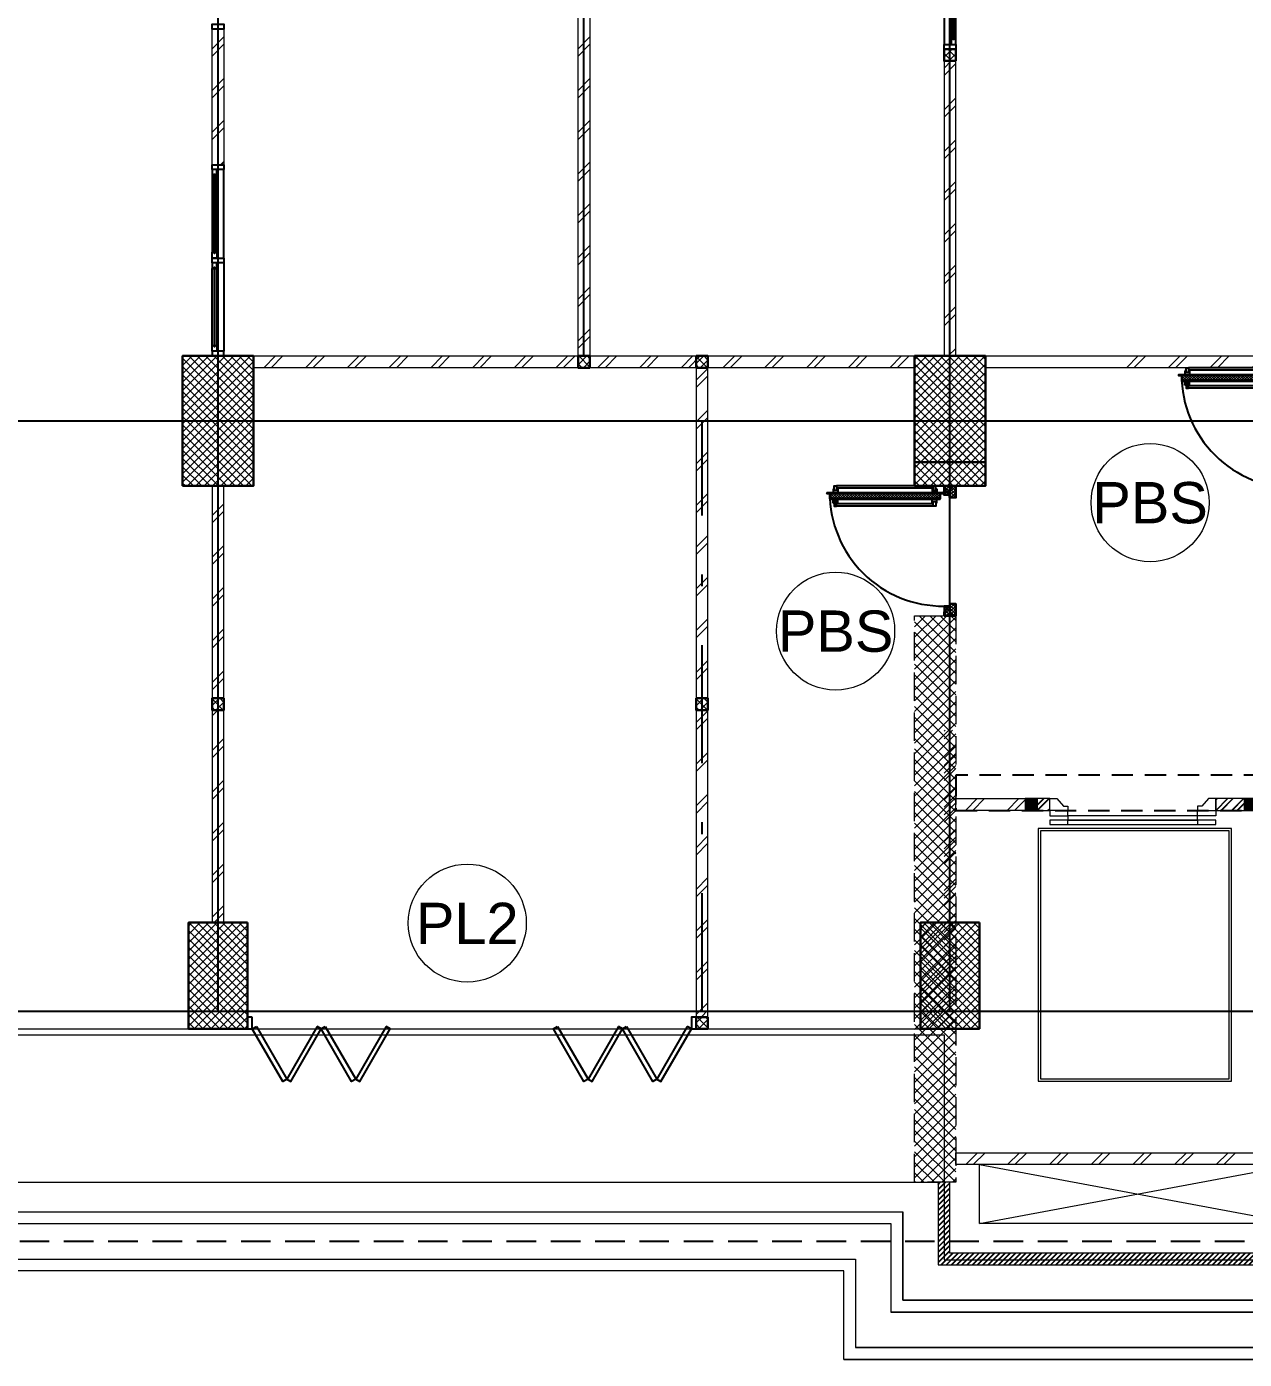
# Model space of a CAD drawing. Header units: millimetres. Extents: x -108 to 357, y -17 to 192.
# Drawn here: x 46.98 to 57.29, y -2.95 to 8.34 of the extents above; entities that cross this region are included whole.
import ezdxf
from ezdxf.enums import TextEntityAlignment as Align

# ---------------------------------------------------------------- set-up
doc = ezdxf.new("R2010")
doc.units = ezdxf.units.MM
for name, pattern in [('$0$HIDDEN', [0.375, 0.25, -0.125]), ('ACAD_ISO02W100', [15, 12, -3]), ('DASHDOT', [1, 0.5, -0.25, 0, -0.25])]:
    doc.linetypes.add(name, pattern=pattern)
doc.layers.get('defpoints').update_dxf_attribs({"color": 1})
for name, color, linetype, lineweight in [('ars', 11, 'Continuous', 0), ('ars @ 1', 11, 'Continuous', 0), ('ARSIR', 31, 'Continuous', 5), ('ARSIR @ 1', 31, 'Continuous', 5), ('ARSIR KOLOM @ 1', 8, 'Continuous', 13), ('DINDING', 71, 'Continuous', 20), ('KACA', 151, 'Continuous', 5), ('KOL', 1, 'Continuous', 30), ('KOLOM', 4, 'Continuous', 9), ('lan', 7, 'Continuous', 15), ('LIFT', 15, 'Continuous', 15), ('NOT', 7, 'Continuous', 20), ('SANITAIR', 15, 'Continuous', 9), ('tem', 5, 'Continuous', 20)]:
    doc.layers.add(name, color=color, linetype=linetype, lineweight=lineweight)
doc.layers.add('as', color=1, linetype='Continuous', plot=False)
for name, color, linetype in [('HID', 1, 'Continuous'), ('Kusen', 30, 'Continuous'), ('STL', 6, 'Continuous')]:
    doc.layers.add(name, color=color, linetype=linetype)
doc.layers.add('POLYLINE TPAK', color=4, linetype='Continuous', lineweight=20, plot=False)
doc.styles.add('S', font='simplex', dxfattribs={"width": 0.75})
doc.styles.get("Standard").update_dxf_attribs({"font": 'arial.ttf'})
pattern_1 = [(45, (0, -5), (-0.03535534, 0.03535534), []), (135, (0, -5), (-0.03535534, -0.03535534), [])]
pattern_2 = [(45, (1545.31912, -391.8502), (-0.176776695, 0.176776695), []), (45, (1545.38162, -391.8502), (-0.176776695, 0.176776695), [])]
pattern_3 = [(225, (1.1, 1e-06), (-0.014142, 0.014142), []), (135, (1.1, 1e-06), (0.014142, 0.014142), [])]
pattern_4 = [(315, (-2e-13, 1e-06), (0.014142, 0.014142), []), (45, (-2e-13, 1e-06), (-0.014142, 0.014142), [])]
pattern_5 = [(45, (-56.4, 6.0875), (-0.1767767, 0.1767767), []), (45, (-56.3375, 6.0875), (-0.1767767, 0.1767767), [])]
pattern_6 = [(45, (1583.21095, -452.5532), (-0.176776695, 0.176776695), []), (45, (1583.27345, -452.5532), (-0.176776695, 0.176776695), [])]
pattern_7 = [(225, (0.55, -51.300008), (0.022097087, -0.022097087), [])]

# ---------------------------------------------------------------- blocks, each defined once
blk = doc.blocks.new('NAV')
blk.add_circle((0, -0.4), 0.4)
at = {"style": 'S', "width": 0.75, "flags": 4}
blk.add_attdef('AV', text='', height=0.3, dxfattribs=at).set_placement((0, -0.4), align=Align.MIDDLE)
blk = doc.blocks.new('k1')
at = {"layer": 'ars'}
h = blk.add_hatch(dxfattribs=at)
h.set_pattern_fill('_USER', color=256, scale=0.05, angle=45, double=1, pattern_type=0)
h.set_pattern_definition(pattern_1)
h.paths.add_polyline_path([(-0.3, -0.55), (0.3, -0.55), (0.3, 0.55), (-0.3, 0.55)])
at = {"layer": 'KOL'}
blk.add_lwpolyline([(-0.3, -0.55), (0.3, -0.55), (0.3, 0.55), (-0.3, 0.55)], close=True, dxfattribs=at)
blk = doc.blocks.new('K 10.10')
at = {"layer": 'ars'}
h = blk.add_hatch(dxfattribs=at)
h.set_pattern_fill('_USER', color=256, scale=0.05, angle=45, double=1, pattern_type=0)
h.set_pattern_definition([(45, (0, 0), (-0.035355339, 0.035355339), []), (135, (0, 0), (-0.035355339, -0.035355339), [])])
h.paths.add_polyline_path([(1560.538, 1380.407), (1560.638, 1380.407), (1560.638, 1380.507), (1560.538, 1380.507)])
at = {"layer": 'KOL'}
blk.add_lwpolyline([(1560.538, 1380.407), (1560.638, 1380.407), (1560.638, 1380.507), (1560.538, 1380.507)], close=True, dxfattribs=at)
blk = doc.blocks.new('k3')
at = {"layer": 'ars'}
h = blk.add_hatch(dxfattribs=at)
h.set_pattern_fill('_USER', color=256, scale=0.05, angle=45, double=1, pattern_type=0)
h.set_pattern_definition([(45, (0, -5.05), (-0.03535534, 0.03535534), []), (135, (0, -5.05), (-0.03535534, -0.03535534), [])])
h.paths.add_polyline_path([(-0.25, -0.45), (0.25, -0.45), (0.25, 0.45), (-0.25, 0.45)])
at = {"layer": 'KOL'}
blk.add_lwpolyline([(-0.25, -0.45), (0.25, -0.45), (0.25, 0.45), (-0.25, 0.45)], close=True, dxfattribs=at)
blk = doc.blocks.new('D-P90')
at = {"layer": 'ars'}
h = blk.add_hatch(dxfattribs=at)
h.set_pattern_fill('ANSI37', color=256, scale=0.005, angle=-90, style=0)
h.set_pattern_definition([(45, (-1350.94906, -1248.591899), (0.01122532015, -0.01122532015), []), (315, (-1350.94906, -1248.591899), (-0.01122532015, -0.01122532015), [])])
h.paths.add_polyline_path([(0.009, -0.183, -0.414214), (0.01, -0.184), (0.01, -1.116, -0.414214), (0.009, -1.117), (-0.034, -1.117, 0.414214), (-0.037, -1.12), (-0.037, -1.142, -1), (-0.038, -1.142), (-0.038, -0.158, -1), (-0.037, -0.158), (-0.037, -0.181, 0.414214), (-0.034, -0.183)])
at = {"layer": 'as'}
for p, q in [((-0.04, -0.158), (-0.046, -0.158)), ((-0.042, -0.161), (-0.042, -0.155))]:
    blk.add_line(p, q, dxfattribs=at)
at = {"layer": 'HID'}
for p, q in [((-0.044, -0.125), (-0.092, -0.077)), ((-0.042, -0.123), (-0.091, -0.075)), ((-0.066, -0.147), (-0.023, -0.104)), ((-0.063, -0.147), (-0.023, -0.107)), ((0.966, -0.147), (0.923, -0.104)), ((0.963, -0.147), (0.923, -0.107)), ((0.942, -0.123), (0.991, -0.075)), ((0.944, -0.125), (0.992, -0.077))]:
    blk.add_line(p, q, dxfattribs=at)
for points in [[(-0.044, -0.125), (-0.044, -0.125), (-0.042, -0.123), (-0.042, -0.123)], [(0.944, -0.125), (0.944, -0.125), (0.942, -0.123), (0.942, -0.123)]]:
    blk.add_lwpolyline(points, dxfattribs=at)
at = {"layer": 'KOL'}
blk.add_line((0.97, -0.13), (0.97, -0.15), dxfattribs=at)
at = {"layer": 'Kusen', "ltscale": 2}
for p, q in [((-0.099, -0.221), (-0.099, -1.06)), ((-0.074, -0.211), (-0.04, -0.211)), ((-0.074, -0.221), (-0.074, -0.211)), ((-0.061, -0.251), (-0.061, -0.211)), ((-0.04, -0.251), (-0.04, -0.211)), ((0.046, -0.211), (0.012, -0.211)), ((0.012, -0.251), (0.012, -0.211)), ((0.033, -0.251), (0.033, -0.211)), ((0.046, -0.221), (0.046, -0.211)), ((0.073, -0.221), (0.073, -1.06)), ((-0.079, -0.241), (-0.079, -1.06)), ((-0.074, -0.251), (-0.074, -0.241)), ((-0.074, -0.251), (-0.04, -0.251)), ((0.046, -0.251), (0.012, -0.251)), ((0.046, -0.251), (0.046, -0.241)), ((0.053, -0.241), (0.053, -1.06)), ((-0.074, -1.05), (-0.04, -1.05)), ((-0.074, -1.05), (-0.074, -1.06)), ((-0.074, -1.08), (-0.074, -1.09)), ((-0.074, -1.09), (-0.04, -1.09)), ((-0.061, -1.05), (-0.061, -1.09)), ((-0.04, -1.05), (-0.04, -1.09)), ((0.046, -1.05), (0.012, -1.05)), ((0.012, -1.05), (0.012, -1.09)), ((0.046, -1.09), (0.012, -1.09)), ((0.033, -1.05), (0.033, -1.09)), ((0.046, -1.05), (0.046, -1.06)), ((0.046, -1.08), (0.046, -1.09))]:
    blk.add_line(p, q, dxfattribs=at)
at = {"layer": 'Kusen'}
for p, q in [((-0.042, -0.155), (-0.038, -0.156)), ((-0.042, -0.157), (-0.038, -0.158))]:
    blk.add_line(p, q, dxfattribs=at)
at = {"layer": 'Kusen', "ltscale": 2}
for points in [[(-0.099, -0.241), (-0.061, -0.241), (-0.061, -0.221), (-0.099, -0.221), (-0.099, -0.241)], [(0.073, -0.241), (0.033, -0.241), (0.033, -0.221), (0.073, -0.221), (0.073, -0.241)], [(-0.101, -1.06), (-0.061, -1.06), (-0.061, -1.08), (-0.101, -1.08), (-0.101, -1.06)], [(0.073, -1.06), (0.033, -1.06), (0.033, -1.08), (0.073, -1.08), (0.073, -1.06)]]:
    blk.add_lwpolyline(points, dxfattribs=at)
at = {"layer": 'Kusen'}
blk.add_circle((-0.042, -0.158), 0.001, dxfattribs=at)
for radius, start, end in [(0.0025, 75.7804, 11.3851), (0.961, 270, 0.4597)]:
    blk.add_arc((-0.042, -0.158), radius, start, end, dxfattribs=at)
at = {"layer": 'STL'}
for p, q in [((-0.038, -0.158), (-0.038, -1.142)), ((-0.037, -0.181), (-0.037, -0.158)), ((-0.034, -0.183), (0.009, -0.183)), ((0.01, -0.184), (0.01, -1.116)), ((-0.037, -1.12), (-0.037, -1.142)), ((-0.034, -1.117), (0.009, -1.117))]:
    blk.add_line(p, q, dxfattribs=at)
for points in [[(0, -0.1), (0, -0.103), (-0.019, -0.103, 0.414214), (-0.02, -0.105), (-0.02, -0.148, -0.414214), (-0.022, -0.15), (-0.068, -0.15, -0.414214), (-0.07, -0.148), (-0.07, -0.13), (-0.067, -0.13), (-0.067, -0.146, 0.414214), (-0.065, -0.147), (-0.024, -0.147, 0.414214), (-0.023, -0.146), (-0.023, -0.102, -0.414214), (-0.021, -0.1)], [(0.9, -0.1), (0.9, -0.103), (0.919, -0.103, -0.414214), (0.92, -0.105), (0.92, -0.148, 0.414214), (0.922, -0.15), (0.968, -0.15, 0.414214), (0.97, -0.148), (0.97, -0.13), (0.967, -0.13), (0.967, -0.146, -0.414214), (0.966, -0.147), (0.925, -0.147, -0.414214), (0.923, -0.146), (0.923, -0.102, 0.414214), (0.921, -0.1)]]:
    blk.add_lwpolyline(points, format="xyb", close=True, dxfattribs=at)
blk.add_lwpolyline([(0.009, -0.182), (-0.034, -0.182, -0.414214), (-0.035, -0.181), (-0.035, -0.158, 1), (-0.04, -0.158), (-0.04, -1.142, 1), (-0.035, -1.142), (-0.035, -1.12, -0.414214), (-0.034, -1.119), (0.009, -1.119, 0.414214), (0.012, -1.116), (0.012, -0.184)], format="xyb", dxfattribs=at)
for centre, radius, start, end in [((-0.038, -0.158), 0.00075, 0, 180), ((-0.034, -0.181), 0.0025, 180, 270), ((0.009, -0.184), 0.0025, 360, 90), ((0.009, -0.184), 0.001, 360, 90), ((-0.034, -1.12), 0.0025, 90, 180), ((0.009, -1.116), 0.001, 270, 0), ((-0.038, -1.142), 0.00075, 180, 0)]:
    blk.add_arc(centre, radius, start, end, dxfattribs=at)
blk = doc.blocks.new('PINTU DARURAT')
at = {"layer": 'ARSIR'}
h = blk.add_hatch(dxfattribs=at)
h.set_pattern_fill('_USER', color=256, scale=0.02, angle=315, style=0, double=1, pattern_type=0)
h.set_pattern_definition(pattern_4)
edge = h.paths.add_edge_path()
edge.add_line((0, 0), (0.1, 0))
edge.add_line((0.1, 0), (0.1, 0.05))
edge.add_line((0.1, 0.05), (0.077, 0.05))
edge.add_line((0.077, 0.05), (0.077, 0.096))
edge.add_arc((0.076, 0.096), 0.0015, 360, 450)
edge.add_line((0.075, 0.097), (0.035, 0.097))
edge.add_arc((0.035, 0.096), 0.0015, 90, 180)
edge.add_line((0.033, 0.096), (0.033, 0.08))
edge.add_line((0.033, 0.08), (0.03, 0.08))
edge.add_line((0.03, 0.08), (0.03, 0.1))
edge.add_line((0.03, 0.1), (0, 0.1))
edge.add_line((0, 0.1), (0, 0))
h = blk.add_hatch(dxfattribs=at)
h.set_pattern_fill('_USER', color=256, scale=0.02, angle=315, style=0, double=1, pattern_type=0)
h.set_pattern_definition(pattern_4)
edge = h.paths.add_edge_path()
edge.add_line((0, 0), (0.1, 0))
edge.add_line((0.1, 0), (0.1, 0.05))
edge.add_line((0.1, 0.05), (0.077, 0.05))
edge.add_line((0.077, 0.05), (0.077, 0.096))
edge.add_arc((0.076, 0.096), 0.0015, 360, 450)
edge.add_line((0.075, 0.097), (0.035, 0.097))
edge.add_arc((0.035, 0.096), 0.0015, 90, 180)
edge.add_line((0.033, 0.096), (0.033, 0.08))
edge.add_line((0.033, 0.08), (0.03, 0.08))
edge.add_line((0.03, 0.08), (0.03, 0.1))
edge.add_line((0.03, 0.1), (0, 0.1))
edge.add_line((0, 0.1), (0, 0))
h = blk.add_hatch(dxfattribs=at)
h.set_pattern_fill('_USER', color=256, scale=0.02, angle=315, style=0, double=1, pattern_type=0)
h.set_pattern_definition(pattern_3)
edge = h.paths.add_edge_path()
edge.add_line((1.1, 0), (1, 0))
edge.add_line((1, 0), (1, 0.05))
edge.add_line((1, 0.05), (1.023, 0.05))
edge.add_line((1.023, 0.05), (1.023, 0.096))
edge.add_arc((1.024, 0.096), 0.0015, -630, -540, ccw=False)
edge.add_line((1.024, 0.097), (1.065, 0.097))
edge.add_arc((1.065, 0.096), 0.0015, -360, -270, ccw=False)
edge.add_line((1.067, 0.096), (1.067, 0.08))
edge.add_line((1.067, 0.08), (1.07, 0.08))
edge.add_line((1.07, 0.08), (1.07, 0.1))
edge.add_line((1.07, 0.1), (1.1, 0.1))
edge.add_line((1.1, 0.1), (1.1, 0))
h = blk.add_hatch(dxfattribs=at)
h.set_pattern_fill('_USER', color=256, scale=0.02, angle=315, style=0, double=1, pattern_type=0)
h.set_pattern_definition(pattern_3)
edge = h.paths.add_edge_path()
edge.add_line((1.1, 0), (1, 0))
edge.add_line((1, 0), (1, 0.05))
edge.add_line((1, 0.05), (1.023, 0.05))
edge.add_line((1.023, 0.05), (1.023, 0.096))
edge.add_arc((1.024, 0.096), 0.0015, -630, -540, ccw=False)
edge.add_line((1.024, 0.097), (1.065, 0.097))
edge.add_arc((1.065, 0.096), 0.0015, -360, -270, ccw=False)
edge.add_line((1.067, 0.096), (1.067, 0.08))
edge.add_line((1.067, 0.08), (1.07, 0.08))
edge.add_line((1.07, 0.08), (1.07, 0.1))
edge.add_line((1.07, 0.1), (1.1, 0.1))
edge.add_line((1.1, 0.1), (1.1, 0))
at = {"layer": 'KOL'}
blk.add_line((1.1, 0.1), (1.1, 0), dxfattribs=at)
blk.add_line((1.1, 0.1), (1.1, 0), dxfattribs=at)
blk.add_line((1.1, 0.1), (1.1, 0), dxfattribs=at)
blk.add_line((1.1, 0.1), (1.1, 0), dxfattribs=at)
for points in [[(0, 0), (0.1, 0), (0.1, 0.05), (0.077, 0.05), (0.077, 0.096, 0.414214), (0.075, 0.097), (0.035, 0.097, 0.414214), (0.033, 0.096), (0.033, 0.08), (0.03, 0.08), (0.03, 0.1), (0, 0.1)], [(0, 0), (0.1, 0), (0.1, 0.05), (0.077, 0.05), (0.077, 0.096, 0.414214), (0.075, 0.097), (0.035, 0.097, 0.414214), (0.033, 0.096), (0.033, 0.08), (0.03, 0.08), (0.03, 0.1), (0, 0.1)], [(1.1, 0), (1, 0), (1, 0.05), (1.023, 0.05), (1.023, 0.096, -0.414214), (1.024, 0.097), (1.065, 0.097, -0.414214), (1.067, 0.096), (1.067, 0.08), (1.07, 0.08), (1.07, 0.1), (1.1, 0.1)], [(1.1, 0), (1, 0), (1, 0.05), (1.023, 0.05), (1.023, 0.096, -0.414214), (1.024, 0.097), (1.065, 0.097, -0.414214), (1.067, 0.096), (1.067, 0.08), (1.07, 0.08), (1.07, 0.1), (1.1, 0.1)]]:
    blk.add_lwpolyline(points, format="xyb", close=True, dxfattribs=at)
at = {"layer": 'Kusen', "xscale": -1, "rotation": 180}
blk.add_blockref('D-P90', (0.1, -0.05), dxfattribs=at)
blk = doc.blocks.new('T. J1')
at = {"layer": 'Kusen'}
for p, q in [((-0.019, 0), (-0.769, 0)), ((-0.719, 0.1), (-0.069, 0.1)), ((-0.069, 0.06), (-0.719, 0.06)), ((0.021, 0), (0.771, 0)), ((0.721, 0.1), (0.071, 0.1)), ((0.071, 0.06), (0.721, 0.06))]:
    blk.add_line(p, q, dxfattribs=at)
for points in [[(-0.809, 0), (-0.769, 0), (-0.769, 0.1), (-0.809, 0.1)], [(-0.019, 0), (0.021, 0), (0.021, 0.1), (-0.019, 0.1)], [(0.811, 0), (0.771, 0), (0.771, 0.1), (0.811, 0.1)]]:
    blk.add_lwpolyline(points, close=True, dxfattribs=at)
for points in [[(-0.719, 0.077), (-0.719, 0.06), (-0.769, 0.06), (-0.769, 0.1), (-0.719, 0.1), (-0.719, 0.082), (-0.729, 0.082), (-0.729, 0.077), (-0.719, 0.077)], [(-0.069, 0.077), (-0.069, 0.06), (-0.019, 0.06), (-0.019, 0.1), (-0.069, 0.1), (-0.069, 0.082), (-0.059, 0.082), (-0.059, 0.077), (-0.069, 0.077)], [(0.071, 0.077), (0.071, 0.06), (0.021, 0.06), (0.021, 0.1), (0.071, 0.1), (0.071, 0.082), (0.061, 0.082), (0.061, 0.077), (0.071, 0.077)], [(0.721, 0.077), (0.721, 0.06), (0.771, 0.06), (0.771, 0.1), (0.721, 0.1), (0.721, 0.082), (0.731, 0.082), (0.731, 0.077), (0.721, 0.077)]]:
    blk.add_lwpolyline(points, dxfattribs=at)
at = {"layer": 'Kusen', "color": 141}
for points in [[(-0.729, 0.077), (-0.059, 0.077), (-0.059, 0.082), (-0.729, 0.082)], [(0.731, 0.077), (0.061, 0.077), (0.061, 0.082), (0.731, 0.082)]]:
    blk.add_lwpolyline(points, close=True, dxfattribs=at)
blk = doc.blocks.new('KLOPRAK-10')
at = {"layer": 'ARSIR KOLOM @ 1'}
blk.add_hatch(color=256, dxfattribs=at).paths.add_polyline_path([(390.015, -20.575), (390.115, -20.575), (390.115, -20.475), (390.015, -20.475)])
at = {"layer": 'as'}
blk.add_line((390.115, -20.475), (390.015, -20.575), dxfattribs=at)
blk.add_lwpolyline([(390.015, -20.475), (390.115, -20.575)], dxfattribs=at)
at = {"layer": 'KOLOM'}
blk.add_lwpolyline([(390.015, -20.575), (390.115, -20.575), (390.115, -20.475), (390.015, -20.475)], close=True, dxfattribs=at)
blk = doc.blocks.new("k1'")
at = {"layer": 'ars'}
h = blk.add_hatch(dxfattribs=at)
h.set_pattern_fill('_USER', color=256, scale=0.05, angle=45, double=1, pattern_type=0)
h.set_pattern_definition(pattern_1)
h.paths.add_polyline_path([(-0.3, -0.45), (0.3, -0.45), (0.3, 0.45), (-0.3, 0.45)])
at = {"layer": 'KOL'}
blk.add_lwpolyline([(-0.3, -0.45), (0.3, -0.45), (0.3, 0.45), (-0.3, 0.45)], close=True, dxfattribs=at)
blk = doc.blocks.new("k3'")
at = {"layer": 'ars'}
h = blk.add_hatch(dxfattribs=at)
h.set_pattern_fill('_USER', color=256, scale=0.05, angle=45, double=1, pattern_type=0)
h.set_pattern_definition([(45, (0, -4.975), (-0.03535534, 0.03535534), []), (135, (0, -4.975), (-0.03535534, -0.03535534), [])])
h.paths.add_polyline_path([(-0.25, -0.375), (0.25, -0.375), (0.25, 0.375), (-0.25, 0.375)])
at = {"layer": 'KOL'}
blk.add_lwpolyline([(-0.25, -0.375), (0.25, -0.375), (0.25, 0.375), (-0.25, 0.375)], close=True, dxfattribs=at)
blk = doc.blocks.new('T. J2')
at = {"layer": 'KACA', "color": 141}
blk.add_lwpolyline([(-0.379, 0.077), (0.291, 0.077), (0.291, 0.082), (-0.379, 0.082)], close=True, dxfattribs=at)
at = {"layer": 'Kusen'}
for p, q in [((-0.419, 0), (0.331, 0)), ((-0.369, 0.1), (0.281, 0.1)), ((0.281, 0.06), (-0.369, 0.06))]:
    blk.add_line(p, q, dxfattribs=at)
for points in [[(-0.459, 0), (-0.419, 0), (-0.419, 0.1), (-0.459, 0.1)], [(0.331, 0), (0.371, 0), (0.371, 0.1), (0.331, 0.1)]]:
    blk.add_lwpolyline(points, close=True, dxfattribs=at)
for points in [[(-0.369, 0.077), (-0.369, 0.06), (-0.419, 0.06), (-0.419, 0.1), (-0.369, 0.1), (-0.369, 0.082), (-0.379, 0.082), (-0.379, 0.077), (-0.369, 0.077)], [(0.281, 0.077), (0.281, 0.06), (0.331, 0.06), (0.331, 0.1), (0.281, 0.1), (0.281, 0.082), (0.291, 0.082), (0.291, 0.077), (0.281, 0.077)]]:
    blk.add_lwpolyline(points, dxfattribs=at)
blk = doc.blocks.new('P.SHAFT')
for points in [[(-0.05, 0.54), (-0.05, 0.58), (0.05, 0.58), (0.05, 0.54)], [(-0.05, 0.04), (-0.05, 0.54), (0.05, 0.54), (0.05, 0.04)], [(-0.05, 0), (-0.05, 0.04), (0.05, 0.04), (0.05, 0)]]:
    blk.add_lwpolyline(points, close=True)
blk = doc.blocks.new('T.DAR')
at = {"layer": 'ars'}
h = blk.add_hatch(dxfattribs=at)
h.set_pattern_fill('ANSI31', color=256, scale=0.25, style=0)
h.set_pattern_definition(pattern_7)
h.paths.add_polyline_path([(0.2, 7), (0.3, 7), (0.3, 7.6), (0.55, 7.6), (0.55, 7.7), (0.2, 7.7)])
h = blk.add_hatch(dxfattribs=at)
h.set_pattern_fill('ANSI31', color=256, scale=0.25, style=0)
h.set_pattern_definition(pattern_7)
edge = h.paths.add_edge_path()
edge.add_line((0.2, 7), (0.2, 7.7))
edge.add_line((0.2, 7.7), (0.55, 7.7))
edge.add_line((0.55, 7.7), (0.55, 7.6))
edge.add_line((0.55, 7.6), (0.3, 7.6))
edge.add_line((0.3, 7.6), (0.3, 7))
edge.add_line((0.3, 7), (0.2, 7))
h = blk.add_hatch(dxfattribs=at)
h.set_pattern_fill('ANSI31', color=256, scale=0.25, style=0)
h.set_pattern_definition([(225, (6.599998, -51.300008), (0.022097087, -0.022097087), [])])
h.paths.add_polyline_path([(6.5, 7), (6.6, 7), (6.6, 7.7), (1.38, 7.7), (1.38, 7.6), (6.5, 7.6)])
h = blk.add_hatch(dxfattribs=at)
h.set_pattern_fill('ANSI37', color=256, scale=0.02, style=0)
h.set_pattern_definition([(45, (268.691906, -190.19392), (-0.044901281, 0.044901281), []), (135, (268.691906, -190.19392), (-0.044901281, -0.044901281), [])])
h.paths.add_polyline_path([(0.475, 0), (0.125, 0), (0.125, 7), (0.475, 7)])
h = blk.add_hatch(dxfattribs=at)
h.set_pattern_fill('ANSI37', color=256, scale=0.02, style=0)
h.set_pattern_definition([(45, (6.5, -8e-06), (-0.0449013, 0.0449013), []), (135, (6.5, -8e-06), (-0.0449013, -0.0449013), [])])
h.paths.add_polyline_path([(6.45, 2.2), (6.8, 2.2), (6.8, 7), (6.45, 7)])
h = blk.add_hatch(dxfattribs=at)
h.set_pattern_fill('TEMBOK', color=256, scale=0.25)
h.set_pattern_definition([(45, (6.5, -51.72), (-0.1767767, 0.1767767), []), (45, (6.5625, -51.72), (-0.1767767, 0.1767767), [])])
h.paths.add_polyline_path([(6.55, 3.17), (6.45, 3.17), (6.45, 4.95), (6.55, 4.95)])
h = blk.add_hatch(dxfattribs=at)
h.set_pattern_fill('TEMBOK', color=256, scale=0.25)
h.set_pattern_definition([(45, (0.71143, -49.94), (-0.1767767, 0.1767767), []), (45, (0.77393, -49.94), (-0.1767767, 0.1767767), [])])
h.paths.add_polyline_path([(5.861, 3.75), (6.45, 3.75), (6.45, 3.85), (5.861, 3.85)])
at = {"layer": 'ars @ 1'}
h = blk.add_hatch(dxfattribs=at)
h.set_pattern_fill('TEMBOK', color=256, scale=0.25)
h.set_pattern_definition([(45, (33.3, 5.805), (-0.1767767, 0.1767767), []), (45, (33.3625, 5.805), (-0.1767767, 0.1767767), [])])
h.paths.add_polyline_path([(6.4, 6.85), (6.4, 6.75), (3.662, 6.75), (3.662, 6.85)])
h = blk.add_hatch(dxfattribs=at)
h.set_pattern_fill('TEMBOK', color=256, scale=0.25)
h.set_pattern_definition([(45, (1583.11878, -452.5532), (-0.176776695, 0.176776695), []), (45, (1583.18128, -452.5532), (-0.176776695, 0.176776695), [])])
h.paths.add_polyline_path([(3.57, 1.2), (3.47, 1.2), (3.47, 6.75), (3.57, 6.75)])
h = blk.add_hatch(dxfattribs=at)
h.set_pattern_fill('TEMBOK', color=256, scale=0.25)
h.set_pattern_definition(pattern_6)
h.paths.add_polyline_path([(0.6, 0), (0.6, 0.1), (3.562, 0.1), (3.562, 0)])
h = blk.add_hatch(dxfattribs=at)
h.set_pattern_fill('TEMBOK', color=256, scale=0.25)
h.set_pattern_definition(pattern_6)
h.paths.add_polyline_path([(3.662, 0), (3.662, 0.1), (5.1, 0.1), (5.1, 0)])
at = {"layer": 'ARSIR @ 1'}
h = blk.add_hatch(dxfattribs=at)
h.set_pattern_fill('ANSI32', color=256, scale=0.01, style=0, double=1)
h.set_pattern_definition([(45, (0.79921, 3.74999), (0.067352, -0.067352), []), (45, (0.79921, 3.79489), (0.067352, -0.067352), [])])
h.paths.add_polyline_path([(4.006, 3.85), (4.006, 3.75), (4.249, 3.75), (4.249, 3.85)])
h = blk.add_hatch(dxfattribs=at)
h.set_pattern_fill('ANSI32', color=256, scale=0.01, style=0, double=1)
h.set_pattern_definition([(45, (2.49209, 3.74999), (0.067352, -0.067352), []), (45, (2.49209, 3.79489), (0.067352, -0.067352), [])])
h.paths.add_polyline_path([(5.655, 3.85), (5.655, 3.75), (5.761, 3.75), (5.761, 3.85)])
at = {"layer": 'defpoints', "color": 3, "linetype": 'ACAD_ISO02W100', "ltscale": 0.015}
blk.add_lwpolyline([(6.45, 3.55), (6.45, 3.85), (3.57, 3.85), (3.57, 7.6), (3.57, 7.6), (3.27, 7.6), (3.27, 3.55), (6.45, 3.55)], dxfattribs=at)
at = {"layer": 'DINDING'}
for points in [[(4.006, 3.85), (4.006, 3.75), (4.249, 3.75), (4.249, 3.85)], [(5.655, 3.85), (5.655, 3.75), (5.761, 3.75), (5.761, 3.85)]]:
    blk.add_lwpolyline(points, close=True, dxfattribs=at)
at = {"layer": 'KOLOM', "linetype": 'ACAD_ISO02W100', "ltscale": 0.02}
for points in [[(0.475, 0), (0.125, 0), (0.125, 7), (0.475, 7)], [(6.8, 2.2), (6.45, 2.2), (6.45, 7), (6.8, 7)]]:
    blk.add_lwpolyline(points, close=True, dxfattribs=at)
at = {"layer": 'lan', "linetype": 'Continuous'}
for p, q in [((3.57, 7.35), (6.25, 7.35)), ((6.25, 7.35), (6.25, 6.85))]:
    blk.add_line(p, q, dxfattribs=at)
for points in [[(6.25, 7.35), (3.57, 6.85)], [(6.25, 6.85), (3.57, 7.35)]]:
    blk.add_lwpolyline(points, dxfattribs=at)
at = {"layer": 'LIFT'}
for points in [[(4.114, 4.003), (5.754, 4.003), (5.754, 6.143), (4.114, 6.143)], [(4.134, 4.023), (5.734, 4.023), (5.734, 6.123), (4.134, 6.123)], [(4.249, 3.932), (5.655, 3.932), (5.655, 3.968), (4.249, 3.968)], [(4.249, 3.932), (4.402, 3.932), (4.402, 3.968), (4.249, 3.968)], [(5.502, 3.932), (5.655, 3.932), (5.655, 3.968), (5.502, 3.968)], [(4.402, 3.85), (4.249, 3.85), (4.249, 3.897), (4.402, 3.897)], [(4.402, 3.897), (5.502, 3.897), (5.502, 3.932), (4.402, 3.932)], [(5.502, 3.85), (5.655, 3.85), (5.655, 3.897), (5.502, 3.897)]]:
    blk.add_lwpolyline(points, close=True, dxfattribs=at)
for points in [[(4.249, 3.85), (4.249, 3.75), (4.309, 3.75), (4.367, 3.815), (4.402, 3.815), (4.402, 3.85), (4.249, 3.85)], [(5.655, 3.85), (5.655, 3.75), (5.594, 3.75), (5.537, 3.815), (5.502, 3.815), (5.502, 3.85), (5.655, 3.85)]]:
    blk.add_lwpolyline(points, dxfattribs=at)
at = {"layer": 'tem'}
blk.add_lwpolyline([(0.2, 7), (0.2, 7.7), (0.55, 7.7), (0.55, 7.6), (0.3, 7.6), (0.3, 7), (0.2, 7)], dxfattribs=at)
blk.add_lwpolyline([(0.2, 7), (0.2, 7.7), (0.55, 7.7), (0.55, 7.6), (0.3, 7.6), (0.3, 7), (0.2, 7)], dxfattribs=at)
for points in [[(1.38, 7.7), (1.38, 7.6), (6.5, 7.6), (6.5, 7), (6.6, 7), (6.6, 7.7)], [(3.57, 6.92), (3.47, 6.92), (3.47, 6.85), (3.57, 6.85)], [(6.45, 6.85), (6.45, 6.75), (3.57, 6.75), (3.57, 6.85)], [(3.57, 1.2), (3.47, 1.2), (3.47, 6.75), (3.57, 6.75)], [(3.57, 3.75), (3.57, 3.85), (3.906, 3.85), (3.906, 3.75)], [(5.861, 3.75), (5.861, 3.85), (6.45, 3.85), (6.45, 3.75)], [(0.6, 0), (0.6, 0.1), (3.47, 0.1), (3.47, 0)], [(3.57, 0), (3.57, 0.1), (6.2, 0.1), (6.2, 0)]]:
    blk.add_lwpolyline(points, close=True, dxfattribs=at)
at = {"color": 2}
for p in [(-386.108, 24.325), (-384.253, 24.325)]:
    blk.add_blockref('KLOPRAK-10', p, dxfattribs=at)
at = {"color": 2, "xscale": -1, "rotation": 270}
blk.add_blockref('PINTU DARURAT', (3.47, 0.1), dxfattribs=at)
at = {"layer": 'KOL', "xscale": -1, "rotation": 180}
for name, p in [("k3'", (0.3, 5.325)), ("k3'", (0.3, 5.325)), ('k1', (0.3, 0.55)), ('k1', (6.5, 0.55))]:
    blk.add_blockref(name, p, dxfattribs=at)
at = {"layer": 'KOLOM', "extrusion": (0, 0, -1), "xscale": -1, "zscale": -1, "rotation": 180}
for p in [(-1564.108, 1388.007), (-1564.108, 1387.257), (-1564.108, 1384.257), (-1564.108, 1380.507)]:
    blk.add_blockref('K 10.10', p, dxfattribs=at)
at = {"layer": 'Kusen'}
blk.add_blockref('T. J2', (0.999, 7.6), dxfattribs=at)
blk.add_blockref('T. J2', (0.999, 7.6), dxfattribs=at)
at = {"layer": 'Kusen', "color": 2, "rotation": 179.9999772094499}
blk.add_blockref('P.SHAFT', (3.52, 7.5), dxfattribs=at)
blk = doc.blocks.new('A-DAS')
at = {"layer": 'ars'}
h = blk.add_hatch(dxfattribs=at)
h.set_pattern_fill('TEMBOK', color=256, scale=0.25)
h.set_pattern_definition(pattern_5)
h.paths.add_polyline_path([(17.95, 10.97), (18.05, 10.97), (18.05, 9.82), (17.95, 9.82)])
h = blk.add_hatch(dxfattribs=at)
h.set_pattern_fill('TEMBOK', color=256, scale=0.25)
h.set_pattern_definition([(45, (-53.3, 6.0875), (-0.1767767, 0.1767767), []), (45, (-53.2375, 6.0875), (-0.1767767, 0.1767767), [])])
h.paths.add_polyline_path([(21.05, 10.95), (21.15, 10.95), (21.15, 8.2), (21.05, 8.2)])
h = blk.add_hatch(dxfattribs=at)
h.set_pattern_fill('TEMBOK', color=256, scale=0.25)
h.set_pattern_definition(pattern_5)
h.paths.add_polyline_path([(24.25, 10.7), (24.15, 10.7), (24.15, 8.2), (24.25, 8.2)])
h = blk.add_hatch(dxfattribs=at)
h.set_pattern_fill('TEMBOK', color=256, scale=0.25)
h.set_pattern_definition([(45, (-56.4, 9.275), (-0.1767767, 0.1767767), []), (45, (-56.3375, 9.275), (-0.1767767, 0.1767767), [])])
h.paths.add_polyline_path([(17.95, 9.82), (18.05, 9.82), (18.05, 10), (17.95, 10)])
h = blk.add_hatch(dxfattribs=at)
h.set_pattern_fill('TEMBOK', color=256, scale=0.25)
h.set_pattern_definition([(45, (-56.4, 6.375), (-0.1767767, 0.1767767), []), (45, (-56.3375, 6.375), (-0.1767767, 0.1767767), [])])
h.paths.add_polyline_path([(17.95, 5.3), (18.05, 5.3), (18.05, 7.1), (17.95, 7.1)])
h = blk.add_hatch(dxfattribs=at)
h.set_pattern_fill('TEMBOK', color=256, scale=0.25)
h.set_pattern_definition([(45, (-56.4, 8.275), (-0.1767767, 0.1767767), []), (45, (-56.3375, 8.275), (-0.1767767, 0.1767767), [])])
h.paths.add_polyline_path([(17.95, 3.4), (18.05, 3.4), (18.05, 5.2), (17.95, 5.2)])
h = blk.add_hatch(dxfattribs=at)
h.set_pattern_fill('TEMBOK', color=256, scale=0.25)
h.set_pattern_definition([(225, (24.2, 59.92), (0.1767767, -0.1767767), []), (225, (24.1375, 59.92), (0.1767767, -0.1767767), [])])
h.paths.add_polyline_path([(24.15, 5.03), (24.25, 5.03), (24.25, 3.25), (24.15, 3.25)])
h = blk.add_hatch(dxfattribs=at)
h.set_pattern_fill('ANSI31', color=256, scale=0.25, style=0)
h.set_pattern_definition([(45, (24.100002, 59.5), (-0.022097087, 0.022097087), [])])
h.paths.add_polyline_path([(24.2, 1.2), (24.1, 1.2), (24.1, 0.5), (29.32, 0.5), (29.32, 0.6), (24.2, 0.6)])
at = {"layer": 'ars @ 1'}
h = blk.add_hatch(dxfattribs=at)
h.set_pattern_fill('TEMBOK', color=256, scale=0.25)
h.set_pattern_definition(pattern_2)
h.paths.add_polyline_path([(21.05, 8.2), (21.05, 8.1), (18.3, 8.1), (18.3, 8.2)])
h = blk.add_hatch(dxfattribs=at)
h.set_pattern_fill('TEMBOK', color=256, scale=0.25)
h.set_pattern_definition(pattern_2)
h.paths.add_polyline_path([(23.9, 8.2), (23.9, 8.1), (21.15, 8.1), (21.15, 8.2)])
h = blk.add_hatch(dxfattribs=at)
h.set_pattern_fill('TEMBOK', color=256, scale=0.25)
h.set_pattern_definition([(45, (1549.41912, -389.7502), (-0.176776695, 0.176776695), []), (45, (1549.48162, -389.7502), (-0.176776695, 0.176776695), [])])
h.paths.add_polyline_path([(22.05, 8.1), (22.15, 8.1), (22.15, 5.3), (22.05, 5.3)])
h = blk.add_hatch(dxfattribs=at)
h.set_pattern_fill('TEMBOK', color=256, scale=0.25)
h.set_pattern_definition([(45, (1549.41912, -392.6502), (-0.176776695, 0.176776695), []), (45, (1549.48162, -392.6502), (-0.176776695, 0.176776695), [])])
h.paths.add_polyline_path([(22.05, 5.2), (22.15, 5.2), (22.15, 2.6), (22.05, 2.6)])
at = {"layer": 'ARSIR @ 1'}
h = blk.add_hatch(dxfattribs=at)
h.set_pattern_fill('ANSI32', color=256, scale=0.01, style=0, double=1)
h.set_pattern_definition([(225, (28.20791, 4.45), (-0.067352, 0.067352), []), (225, (28.20791, 4.4051), (-0.067352, 0.067352), [])])
h.paths.add_polyline_path([(25.045, 4.35), (25.045, 4.45), (24.939, 4.45), (24.939, 4.35)])
h = blk.add_hatch(dxfattribs=at)
h.set_pattern_fill('ANSI32', color=256, scale=0.01, style=0, double=1)
h.set_pattern_definition([(225, (29.90079, 4.45), (-0.067352, 0.067352), []), (225, (29.90079, 4.4051), (-0.067352, 0.067352), [])])
h.paths.add_polyline_path([(26.694, 4.35), (26.694, 4.45), (26.451, 4.45), (26.451, 4.35)])
at = {"layer": 'as'}
for p, q in [((18, 2.65), (18, 15.75)), ((24.2, 2.65), (24.2, 15.75)), ((21.1, 8.2), (21.1, 13.85)), ((-37.8, 7.65), (36.6, 7.65)), ((-37.8, 2.65), (36.6, 2.65))]:
    blk.add_line(p, q, dxfattribs=at)
at = {"layer": 'as', "linetype": 'DASHDOT', "ltscale": 2}
blk.add_line((22.1, 2.65), (22.1, 7.65), dxfattribs=at)
at = {"layer": 'as', "linetype": '$0$HIDDEN'}
blk.add_line((3.195, 0.7), (36.15, 0.7), dxfattribs=at)
at = {"layer": 'DINDING'}
for points in [[(25.045, 4.35), (25.045, 4.45), (24.939, 4.45), (24.939, 4.35)], [(26.694, 4.35), (26.694, 4.45), (26.451, 4.45), (26.451, 4.35)]]:
    blk.add_lwpolyline(points, close=True, dxfattribs=at)
at = {"layer": 'Kusen'}
for points in [[(17.95, 10.97), (17.95, 11.01), (18.05, 11.01), (18.05, 10.97)], [(18.29, 2.6), (18.25, 2.6), (18.25, 2.5), (18.29, 2.5)], [(22.05, 2.6), (22.01, 2.6), (22.01, 2.5), (22.05, 2.5)], [(18.325, 2.52), (18.582, 2.074), (18.548, 2.054), (18.29, 2.5)], [(18.84, 2.52), (18.582, 2.074), (18.617, 2.054), (18.874, 2.5)], [(18.909, 2.52), (19.166, 2.074), (19.132, 2.054), (18.874, 2.5)], [(19.424, 2.52), (19.166, 2.074), (19.201, 2.054), (19.459, 2.5)], [(20.876, 2.52), (21.134, 2.074), (21.099, 2.054), (20.841, 2.5)], [(21.391, 2.52), (21.134, 2.074), (21.168, 2.054), (21.426, 2.5)], [(21.46, 2.52), (21.718, 2.074), (21.683, 2.054), (21.426, 2.5)], [(21.975, 2.52), (21.718, 2.074), (21.752, 2.054), (22.01, 2.5)]]:
    blk.add_lwpolyline(points, close=True, dxfattribs=at)
at = {"layer": 'lan'}
for p, q in [((12.05, 2.5), (17.75, 2.5)), ((18.25, 2.5), (23.95, 2.5)), ((18.29, 2.5), (22.41, 2.5)), ((-25.3, 1.2), (24.1, 1.2))]:
    blk.add_line(p, q, dxfattribs=at)
at = {"layer": 'LIFT'}
for points in [[(25.045, 4.35), (25.045, 4.45), (25.106, 4.45), (25.163, 4.385), (25.198, 4.385), (25.198, 4.35), (25.045, 4.35)], [(26.451, 4.35), (26.451, 4.45), (26.391, 4.45), (26.333, 4.385), (26.298, 4.385), (26.298, 4.35), (26.451, 4.35)]]:
    blk.add_lwpolyline(points, dxfattribs=at)
for points in [[(25.198, 4.35), (25.045, 4.35), (25.045, 4.303), (25.198, 4.303)], [(26.298, 4.303), (25.198, 4.303), (25.198, 4.268), (26.298, 4.268)], [(26.298, 4.35), (26.451, 4.35), (26.451, 4.303), (26.298, 4.303)], [(26.586, 4.197), (24.946, 4.197), (24.946, 2.057), (26.586, 2.057)], [(26.451, 4.268), (25.045, 4.268), (25.045, 4.232), (26.451, 4.232)], [(25.198, 4.268), (25.045, 4.268), (25.045, 4.232), (25.198, 4.232)], [(26.451, 4.268), (26.298, 4.268), (26.298, 4.232), (26.451, 4.232)], [(26.566, 4.177), (24.966, 4.177), (24.966, 2.077), (26.566, 2.077)]]:
    blk.add_lwpolyline(points, close=True, dxfattribs=at)
at = {"layer": 'POLYLINE TPAK', "color": 3}
blk.add_lwpolyline([(-25.35, 2.45), (24.15, 2.45), (24.15, 0.544), (30.45, 0.544), (30.45, 2.45), (36.9, 2.45), (36.9, 15.95), (5.6, 15.95), (5.6, 18.05), (5.95, 18.05), (5.95, 43.25), (5.6, 43.25), (5.6, 45.35), (36.9, 45.35), (36.9, 58.85), (30.45, 58.85), (30.45, 60.75), (24.15, 60.75), (24.15, 58.85), (-25.35, 58.85)], dxfattribs=at)
at = {"layer": 'SANITAIR'}
for p, q in [((23.8, 0.2), (23.8, 0.95)), ((23.3, -0.3), (23.3, 0.45)), ((23.8, 0.2), (30.8, 0.2)), ((30.8, 0.2), (23.8, 0.2)), ((23.7, 0.1), (30.9, 0.1)), ((30.9, 0.1), (23.7, 0.1)), ((23.4, -0.2), (31.2, -0.2)), ((31.2, -0.2), (23.4, -0.2)), ((23.3, -0.3), (31.3, -0.3)), ((31.3, -0.3), (23.3, -0.3))]:
    blk.add_line(p, q, dxfattribs=at)
for points in [[(3.195, 0.95), (23.8, 0.95), (23.8, 0.2)], [(3.195, 0.85), (23.7, 0.85), (23.7, 0.1)], [(3.195, 0.55), (23.4, 0.55), (23.4, -0.2)], [(23.3, -0.3), (23.3, 0.45), (3.195, 0.45)]]:
    blk.add_lwpolyline(points, dxfattribs=at)
at = {"layer": 'tem', "ltscale": 2}
for points in [[(21.05, 11.75), (21.15, 11.75), (21.15, 8.2), (21.05, 8.2)], [(17.95, 10.97), (18.05, 10.97), (18.05, 9.82), (17.95, 9.82)], [(24.25, 10.7), (24.15, 10.7), (24.15, 8.2), (24.25, 8.2)], [(21.05, 8.2), (21.05, 8.1), (18.3, 8.1), (18.3, 8.2)], [(23.9, 8.2), (23.9, 8.1), (21.15, 8.1), (21.15, 8.2)], [(22.05, 5.3), (22.15, 5.3), (22.15, 8.1), (22.05, 8.1)], [(17.95, 5.3), (18.05, 5.3), (18.05, 7.1), (17.95, 7.1)], [(17.95, 3.4), (18.05, 3.4), (18.05, 5.2), (17.95, 5.2)], [(22.05, 2.6), (22.15, 2.6), (22.15, 5.2), (22.05, 5.2)]]:
    blk.add_lwpolyline(points, close=True, dxfattribs=at)
at = {"layer": 'tem'}
for points in [[(24.839, 4.45), (24.839, 4.35), (24.25, 4.35), (24.25, 4.45)], [(29.32, 0.5), (29.32, 0.6), (24.2, 0.6), (24.2, 1.2), (24.1, 1.2), (24.1, 0.5)]]:
    blk.add_lwpolyline(points, close=True, dxfattribs=at)
at = {"color": 2, "xscale": -1, "rotation": 90}
blk.add_blockref('PINTU DARURAT', (24.25, 7.1), dxfattribs=at)
blk.add_blockref('PINTU DARURAT', (24.25, 7.1), dxfattribs=at)
at = {"color": 2, "extrusion": (0, 0, -1), "xscale": -1, "zscale": -1, "rotation": 180}
blk.add_blockref('KLOPRAK-10', (-414.953, -16.125), dxfattribs=at)
at = {"layer": 'defpoints', "rotation": 180}
blk.add_blockref('T.DAR', (30.7, 8.2), dxfattribs=at)
at = {"layer": 'KOL'}
for p in [(18, 7.65), (24.2, 7.65), (24.2, 7.65)]:
    blk.add_blockref('k1', p, dxfattribs=at)
at = {"layer": 'KOL', "xscale": -1}
blk.add_blockref("k1'", (24.2, 7.75), dxfattribs=at)
blk.add_blockref("k1'", (24.2, 7.75), dxfattribs=at)
at = {"layer": 'KOL', "rotation": 180}
for p in [(18, 2.95), (24.2, 2.95), (24.2, 2.95)]:
    blk.add_blockref('k3', p, dxfattribs=at)
at = {"layer": 'KOLOM', "extrusion": (0, 0, -1), "zscale": -1}
blk.add_blockref('K 10.10', (-1584.788, -1369.707), dxfattribs=at)
at = {"layer": 'KOLOM', "extrusion": (0, 0, -1), "xscale": -1, "zscale": -1}
for p, rotation in [((-1401.557, -1552.438), 270), ((-1578.588, 1385.707), 180), ((-1582.688, 1383.007), 180)]:
    blk.add_blockref('K 10.10', p, dxfattribs=dict(at, rotation=rotation))
at = {"layer": 'KOLOM', "extrusion": (0, 0, -1), "zscale": -1, "rotation": 180}
for p in [(1538.488, 1388.607), (1538.488, 1385.707)]:
    blk.add_blockref('K 10.10', p, dxfattribs=at)
at = {"layer": 'Kusen', "rotation": 270}
blk.add_blockref('T. J1', (24.15, 11.611), dxfattribs=at)
at = {"layer": 'Kusen', "xscale": -1, "rotation": 90}
blk.add_blockref('T. J1', (18.05, 9.011), dxfattribs=at)

msp = doc.modelspace()

# ---------------------------------------------------------------- block references
msp.add_blockref('A-DAS', (30.6, -2.65))
at = {"layer": 'NOT'}
ref = msp.add_blockref('NAV', (56.49538, 4.8075), dxfattribs=dict(at, xscale=1.25, yscale=1.25, zscale=1.25))
ref.add_attrib('AV', 'PBS', dxfattribs={"layer": '0', "height": 0.35, "flags": 4}).set_placement((56.49538, 4.3075), align=Align.MIDDLE)
ref = msp.add_blockref('NAV', (53.83154, 3.71933), dxfattribs=dict(at, xscale=1.25, yscale=1.25, zscale=1.25))
ref.add_attrib('AV', 'PBS', dxfattribs={"layer": '0', "height": 0.35, "flags": 4}).set_placement((53.83154, 3.21933), align=Align.MIDDLE)
ref = msp.add_blockref('NAV', (50.7114, 1.2457), dxfattribs=dict(at, xscale=1.25, yscale=1.25, zscale=1.25))
ref.add_attrib('AV', 'PL2', dxfattribs={"layer": '0', "height": 0.35, "flags": 4}).set_placement((50.7114, 0.7457), align=Align.MIDDLE)

doc.saveas('drawing.dxf')
